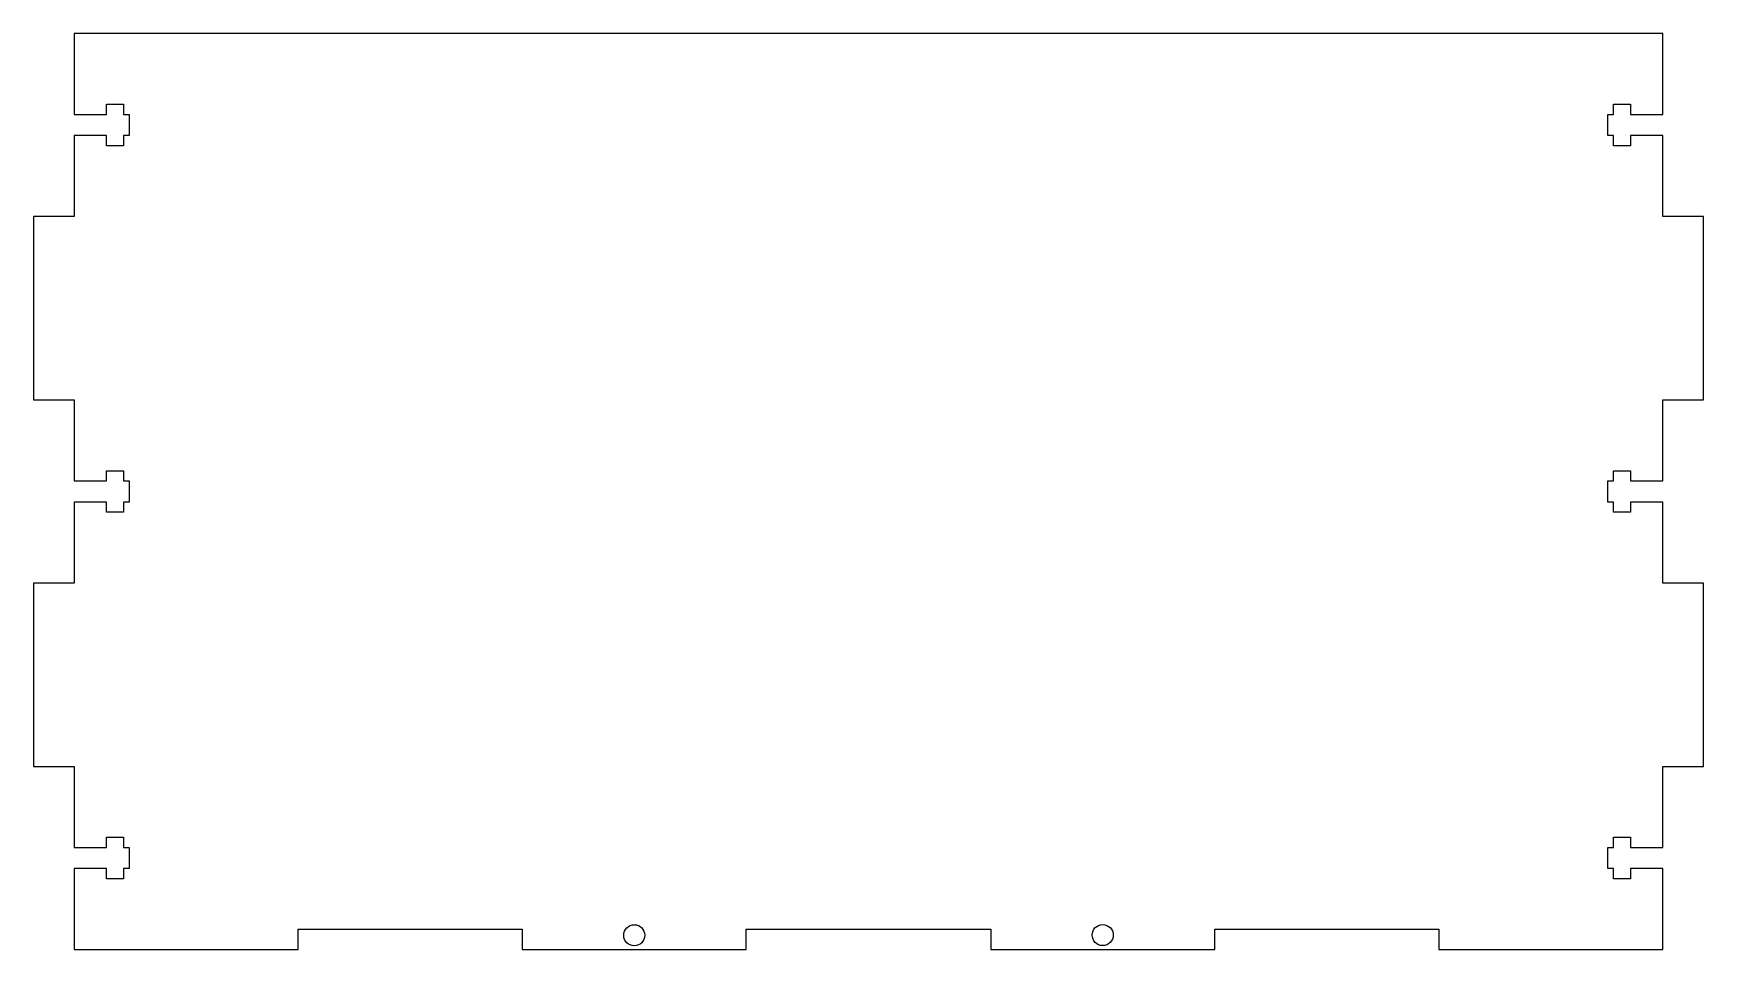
# Model space of a CAD drawing. Header units: millimetres. Extents: x -26 to 220, y -82 to 53.
import ezdxf

# ---------------------------------------------------------------- set-up
doc = ezdxf.new("R2010")
doc.units = ezdxf.units.MM
doc.layers.get('0').update_dxf_attribs({"linetype": 'CONTINUOUS'})

msp = doc.modelspace()

# ---------------------------------------------------------------- linework, layer by layer
for p, q in [((213.95, 53.49), (-20.05, 53.49)), ((-20.05, 53.49), (-20.05, 41.54)), ((213.95, 41.54), (213.95, 53.49)), ((-15.3, 41.54), (-15.3, 43.04)), ((-15.3, 43.04), (-12.8, 43.04)), ((-12.8, 43.04), (-12.8, 41.54)), ((206.7, 41.54), (206.7, 43.04)), ((206.7, 43.04), (209.2, 43.04)), ((209.2, 43.04), (209.2, 41.54)), ((-20.05, 41.54), (-15.3, 41.54)), ((-12.8, 41.54), (-11.95, 41.54)), ((-11.95, 41.54), (-11.95, 38.44)), ((205.85, 38.44), (205.85, 41.54)), ((205.85, 41.54), (206.7, 41.54)), ((209.2, 41.54), (213.95, 41.54)), ((-15.3, 38.44), (-20.05, 38.44)), ((-20.05, 38.44), (-20.05, 26.49)), ((-15.3, 36.94), (-15.3, 38.44)), ((-12.8, 36.94), (-15.3, 36.94)), ((-11.95, 38.44), (-12.8, 38.44)), ((-12.8, 38.44), (-12.8, 36.94)), ((206.7, 38.44), (205.85, 38.44)), ((206.7, 36.94), (206.7, 38.44)), ((209.2, 36.94), (206.7, 36.94)), ((213.95, 38.44), (209.2, 38.44)), ((209.2, 38.44), (209.2, 36.94)), ((213.95, 26.49), (213.95, 38.44)), ((-20.05, 26.49), (-26.05, 26.49)), ((-26.05, 26.49), (-26.05, -0.51)), ((219.95, 26.49), (213.95, 26.49)), ((219.95, -0.51), (219.95, 26.49)), ((-26.05, -0.51), (-20.05, -0.51)), ((-20.05, -0.51), (-20.05, -12.46)), ((213.95, -12.46), (213.95, -0.51)), ((213.95, -0.51), (219.95, -0.51)), ((-15.3, -12.46), (-15.3, -10.96)), ((-15.3, -10.96), (-12.8, -10.96)), ((-12.8, -10.96), (-12.8, -12.46)), ((206.7, -12.46), (206.7, -10.96)), ((206.7, -10.96), (209.2, -10.96)), ((209.2, -10.96), (209.2, -12.46)), ((-20.05, -12.46), (-15.3, -12.46)), ((-12.8, -12.46), (-11.95, -12.46)), ((-11.95, -12.46), (-11.95, -15.56)), ((205.85, -15.56), (205.85, -12.46)), ((205.85, -12.46), (206.7, -12.46)), ((209.2, -12.46), (213.95, -12.46)), ((-15.3, -15.56), (-20.05, -15.56)), ((-20.05, -15.56), (-20.05, -27.51)), ((-15.3, -17.06), (-15.3, -15.56)), ((-12.8, -17.06), (-15.3, -17.06)), ((-11.95, -15.56), (-12.8, -15.56)), ((-12.8, -15.56), (-12.8, -17.06)), ((206.7, -15.56), (205.85, -15.56)), ((206.7, -17.06), (206.7, -15.56)), ((209.2, -17.06), (206.7, -17.06)), ((213.95, -15.56), (209.2, -15.56)), ((209.2, -15.56), (209.2, -17.06)), ((213.95, -27.51), (213.95, -15.56)), ((-20.05, -27.51), (-26.05, -27.51)), ((-26.05, -27.51), (-26.05, -54.51)), ((219.95, -27.51), (213.95, -27.51)), ((219.95, -54.51), (219.95, -27.51)), ((-26.05, -54.51), (-20.05, -54.51)), ((-20.05, -54.51), (-20.05, -66.46)), ((213.95, -66.46), (213.95, -54.51)), ((213.95, -54.51), (219.95, -54.51)), ((-15.3, -66.46), (-15.3, -64.96)), ((-15.3, -64.96), (-12.8, -64.96)), ((-12.8, -64.96), (-12.8, -66.46)), ((206.7, -66.46), (206.7, -64.96)), ((206.7, -64.96), (209.2, -64.96)), ((209.2, -64.96), (209.2, -66.46)), ((-20.05, -66.46), (-15.3, -66.46)), ((-12.8, -66.46), (-11.95, -66.46)), ((-11.95, -66.46), (-11.95, -69.56)), ((205.85, -69.56), (205.85, -66.46)), ((205.85, -66.46), (206.7, -66.46)), ((209.2, -66.46), (213.95, -66.46)), ((-15.3, -69.56), (-20.05, -69.56)), ((-20.05, -69.56), (-20.05, -81.51)), ((-15.3, -71.06), (-15.3, -69.56)), ((-12.8, -71.06), (-15.3, -71.06)), ((-11.95, -69.56), (-12.8, -69.56)), ((-12.8, -69.56), (-12.8, -71.06)), ((206.7, -69.56), (205.85, -69.56)), ((206.7, -71.06), (206.7, -69.56)), ((209.2, -71.06), (206.7, -71.06)), ((213.95, -69.56), (209.2, -69.56)), ((209.2, -69.56), (209.2, -71.06)), ((213.95, -81.51), (213.95, -69.56)), ((12.95, -81.51), (12.95, -78.51)), ((12.95, -78.51), (45.95, -78.51)), ((45.95, -78.51), (45.95, -81.51)), ((78.95, -81.51), (78.95, -78.51)), ((78.95, -78.51), (114.95, -78.51)), ((114.95, -78.51), (114.95, -81.51)), ((147.95, -81.51), (147.95, -78.51)), ((147.95, -78.51), (180.95, -78.51)), ((180.95, -78.51), (180.95, -81.51)), ((-20.05, -81.51), (12.95, -81.51)), ((45.95, -81.51), (78.95, -81.51)), ((114.95, -81.51), (147.95, -81.51)), ((180.95, -81.51), (213.95, -81.51))]:
    msp.add_line(p, q)
for centre in [(62.45, -79.4), (131.45, -79.37)]:
    msp.add_circle(centre, 1.55)

doc.saveas('drawing.dxf')
